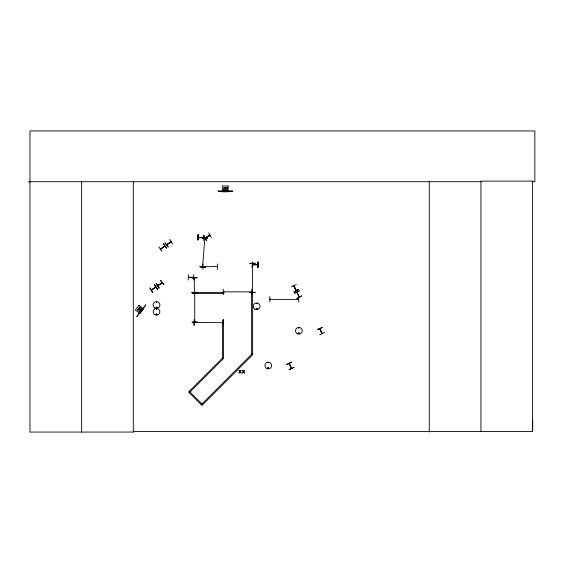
<?xml version="1.0" encoding="UTF-8"?>
<svg xmlns="http://www.w3.org/2000/svg" width="563" height="563" viewBox="0 0 563 563"><rect width="100%" height="100%" fill="white"/><g stroke="black" fill="none" stroke-linecap="round" stroke-linejoin="round"><path stroke-width="0.84" d="M532.218 181.701L534.85 181.701L534.85 130.94L29.966 130.94L29.966 432.06L133.403 432.06L133.332 431.469L532.605 431.469L532.682 420.582M296.032 289.959L296.068 290.522L293.766 285.722M296.863 292.288L299.15 297.067L297.018 292.183M319.939 328.679L322.233 333.535L321.811 333.078M202.863 266.447L202.574 266.883L204.826 238.191L204.735 238.677M205.031 238.698L205.009 238.262M207.62 238.093L202.251 237.734M198.063 234.665L197.923 240.049L198.035 234.665M197.852 240.049L198.303 234.687M198.648 237.523L198.141 237.276M203.285 240.464L203.736 235.102M155.81 287.165L151.426 290.149M164.797 246.165L160.342 248.987L160.962 248.867M158.33 285.49L157.689 285.568L162.165 282.788M164.741 245.982L164.473 246.453M162.207 282.809L157.823 285.765L162.151 282.865M166.824 244.799L171.194 241.787L166.859 244.828L167.141 244.335M194.685 293.795L194.911 293.232M194.721 322.043L194.721 321.445L194.939 322.022M194.939 321.923L194.939 321.55M252.491 264.089L252.674 263.491M252.484 292.296L252.484 291.697M156.796 302.289L156.254 302.064L156.697 302.401M156.831 307.518C155.592 308.587 156.922 306.166 156.669 307.799M156.796 309.087L156.218 309.017L156.774 309.017M157.028 307.518C155.677 309.094 156.225 305.969 156.978 307.398M156.866 314.414C156.218 313.098 156.064 315.329 156.788 314.485M156.978 314.45C156.204 312.437 155.691 316.068 157.028 314.323M256.953 308.904C256.749 307.616 255.869 309.861 256.967 308.82M257.164 308.82C255.813 310.396 256.362 307.271 257.115 308.7M267.749 368.019C269.1 366.45 268.551 369.574 267.798 368.146M267.96 367.942C268.987 369.265 268.115 366.604 268.009 368.279M298.369 333.247C299.72 331.508 299.171 335.133 298.425 333.127M299.185 327.94L298.608 328.018L299.15 327.87M298.524 333.247C299.488 332.149 299.059 334.345 298.58 333.331M205.347 238.058C217.733 231.625 202.961 238.332 205.938 237.776M209.584 235.594L209.893 235.165M194.932 293.752L194.932 293.302M194.692 321.557L194.707 321.966M252.696 264.012L252.703 263.604M252.456 291.81L252.456 292.19M194.319 292.303L194.355 277.911M217.311 266.545L203.215 266.742M156.232 307.363L156.282 307.75M256.904 303.584C255.771 304.231 257.101 302.479 256.777 303.746M293.935 285.645L293.992 286.335M296.244 290.424L294.006 285.73M291.585 368.251L289.389 363.529M252.484 263.491L252.484 292.239M193.679 277.235L188.415 277.214M194.319 322.451L194.918 322.444M270.416 299.417L269.966 299.136M166.648 244.673L171.089 241.633M161.616 282.943L162.109 282.605M319.742 328.764L320.002 329.299M268.058 362.509L268.417 362.966L268.136 362.481M138.392 309.235L139.124 308.285M140.504 311.381L141.785 309.727M136.788 316.42L145.74 304.872M136.908 316.512L145.859 304.963M140.799 311.613L142.08 309.96M194.376 322.451L223.018 322.69M194.334 322.662L194.861 322.444M194.432 322.662L194.918 322.634M252.175 291.88L223.476 291.824M252.534 264.68L257.847 264.617M257.861 264.835L252.597 264.891M298.629 299.417L298.116 299.192L298.657 299.192M270.339 299.136L269.853 299.382L298.664 299.382M155.803 287.214L151.363 289.959L155.754 286.954M203.412 237.889L198.176 237.466L203.37 237.924M190.012 392.017L223.244 358.793L222.498 358.054L222.498 322.177L223.546 322.177L223.546 358.054L222.498 358.054L188.535 392.017L201.955 405.437L252.864 354.535L252.118 353.796L201.216 404.698M163.27 243.835L166.535 248.121M160.511 249.177L164.882 246.186L160.406 249.177M161.87 251.316L158.801 246.897M166.557 248.107L163.333 243.793M168.224 246.967L164.938 242.695L168.161 247.009M172.658 243.927L169.681 239.451M154.29 284.808L157.33 289.248M160.638 280.458L163.924 284.73L160.701 280.416M151.813 289.656L151.32 289.994M155.648 286.989L155.494 287.426M152.643 292.457L149.849 287.848L152.664 292.443M158.991 288.108L156.204 283.499L159.012 288.094M208.57 232.927L211.364 237.523M205.305 237.868L209.844 235.193M206.41 240.443L203.905 235.672L206.431 240.429M194.721 293.232L194.721 321.987M298.587 299.171L298.179 299.41M171.018 241.654L170.716 242.189M291.395 286.778L296.272 284.512M293.752 285.828L296.089 290.578M298.615 289.41L293.879 291.965L298.601 289.375M299.305 290.944L294.484 293.337M294.365 293.091L299.22 290.761M296.926 298.432L301.662 295.864L296.94 298.453M322.219 327.49L317.272 329.615L322.254 327.56M324.577 332.409L319.742 334.767M286.644 364.388L291.514 362.086M286.743 364.585L291.599 362.262M289.101 363.635L291.395 368.371M289.136 369.574L294.083 367.456L289.101 369.511M252.062 292.098L251.633 292.07M198.253 237.255L203.398 237.621M203.018 237.621L203.433 237.663M202.933 263.963L202.912 269.346M217.487 263.963L217.395 269.346M188.359 277.51L193.637 277.439L188.415 277.517M249.888 263.21L255.271 263.195M249.888 263.435L255.271 263.4M188.288 274.674L188.281 280.057M193.665 274.638L193.714 280.022M252.154 289.283L252.456 293.126M223.42 291.88L223.905 291.88L223.476 292.091M251.633 291.88L252.062 291.824M223.384 294.667L223.272 289.283M269.832 296.595L269.853 301.979M298.643 296.595L298.756 301.972M298.123 299.382L298.608 299.382M223.11 319.847L223.441 325.231L223.145 319.847L223.201 322.156M197.507 322.022L192.131 322.127M192.131 322.332L197.507 322.296M197.141 277.77L191.758 277.925L197.141 277.756M28.15 181.912L29.966 181.905M29.966 181.701L480.929 181.701M224.792 187.922L225.988 187.922M224.391 190.913L226.481 190.913M218.134 191.061L232.744 191.061M218.134 191.209L232.744 191.209M224.391 191.286L226.481 191.286M202.237 237.938L207.606 238.318M200.02 266.771L205.389 267.151M223.849 291.824L223.377 292.098M321.994 333.528L319.763 328.813L322.015 333.641M138.885 308.102L139.772 308.791L139.04 309.734L138.153 309.052M189.274 391.278L201.955 403.96M156.141 283.541L159.209 287.96M154.515 284.653L157.556 289.093M154.353 284.765L157.394 289.206L154.318 284.787M257.882 262.048L257.917 267.425M223.384 319.847L223.42 325.231M532.605 431.469L532.605 181.117L480.929 181.117L480.929 431.469M429.245 181.701L429.245 432.06M225.988 187.627L225.988 188.746L224.792 188.746L224.792 187.627M133.325 181.701L133.325 432.06M81.649 181.701L81.649 432.06M200.027 266.735L205.368 267.411L200.027 266.735M240.767 370.341L240.077 371.453L238.965 370.341L239.845 371.756L238.937 373.178L240.056 372.044L241.182 373.178L240.288 371.742L241.175 370.341L240.767 370.341M244.258 370.341L243.568 371.453L242.456 370.341L243.336 371.756L242.435 373.178L243.547 372.044L244.673 373.178L243.779 371.742L244.666 370.341L244.258 370.341M138.934 305.378L135.359 309.981L139.969 313.556L143.544 308.953L138.934 305.378M139.645 307.131L137.4 310.023L139.525 311.67L141.77 308.777L139.645 307.131M140.187 309.115L139.455 310.058L140.103 310.558L140.834 309.615L140.187 309.115M252.463 262.084L252.196 267.467L252.463 262.084M258.143 262.048L257.882 267.432L258.143 262.048M255.271 292.281L249.895 292.612L255.271 292.281M197.507 292.915L192.124 293.246L197.507 292.915M252.217 294.66L252.168 289.283L252.224 294.66M194.298 319.854L194.059 325.231L194.298 319.854M197.141 292.345L191.765 292.478L197.141 292.31M228.177 185.994L222.343 185.994L222.343 191.821L228.177 191.821L228.177 185.994M227.22 187.627L223.56 187.627L223.56 190.315L227.22 190.315L227.22 187.627M225.988 189.267L224.792 189.267L224.792 190.09L225.988 190.09L225.988 189.267M223.8 292.507L195.101 292.507L195.101 293.555L223.8 293.555L223.8 292.507M252.639 292.514L251.591 292.514L251.591 353.951L252.639 353.951L252.639 292.514M154.811 307.954A3.406 3.406 0 0 0 159.913 305.005A3.406 3.406 0 0 0 154.811 302.057A3.406 3.406 0 0 0 154.811 307.954M154.832 314.717A3.364 3.364 0 0 0 159.871 311.803A3.364 3.364 0 0 0 154.832 308.897A3.364 3.364 0 0 0 154.832 314.717M254.969 309.214A3.357 3.357 0 0 0 260 306.307A3.357 3.357 0 0 0 254.969 303.401A3.357 3.357 0 0 0 254.969 309.214M297.208 333.648A3.364 3.364 0 0 0 302.254 330.734A3.364 3.364 0 0 0 297.208 327.821A3.364 3.364 0 0 0 297.208 333.648M266.588 368.42A3.364 3.364 0 0 0 271.633 365.507A3.364 3.364 0 0 0 266.588 362.593A3.364 3.364 0 0 0 266.588 368.42"/></g></svg>
